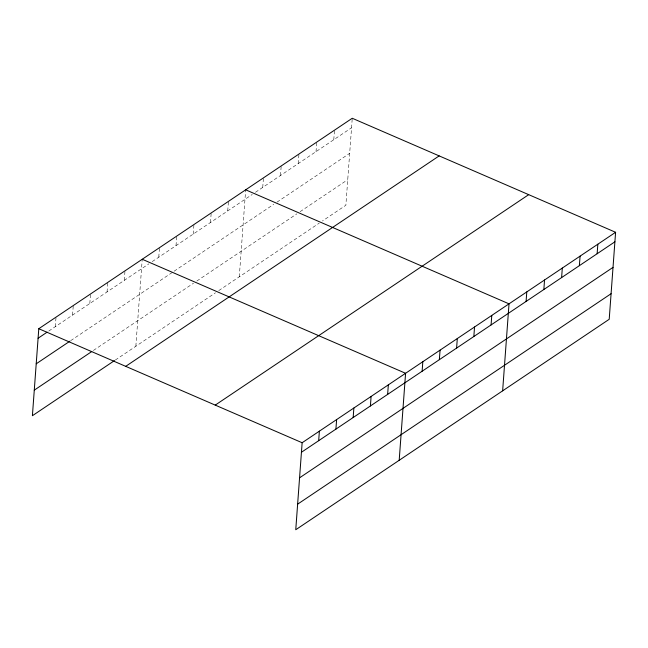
<?xml version="1.0" encoding="UTF-8"?>
<svg xmlns="http://www.w3.org/2000/svg" width="648" height="648" viewBox="0 0 648 648"><rect width="100%" height="100%" fill="white"/><g stroke="black" fill="none" stroke-linecap="round" stroke-linejoin="round"><path stroke-width="0.49" stroke-dasharray="3.24 2.43" d="M55.331 326.665L56.028 317.139M72.568 315.09L73.273 305.564M89.813 303.515L90.509 293.99M107.05 291.94L107.746 282.415M124.294 280.365L124.991 270.84M135.845 346.267L142.228 259.265M158.768 257.216L159.473 247.69M176.013 245.641L176.71 236.115M193.25 234.066L193.954 224.54M210.495 222.491L211.191 212.965M227.731 210.916L228.428 201.39M239.282 276.809L245.673 189.815M262.74 187.41L263.436 177.892M280.495 175.487L281.2 165.961M298.258 163.563L298.963 154.038M316.022 151.632L316.726 142.114M333.785 139.709L334.49 130.183M352.18 119.216L345.862 205.262L322.445 220.976M48.762 331.071L148.918 263.825M152.207 261.622L252.242 194.457M255.466 192.294L351.548 127.786M70.689 340.654L173.316 271.755M174.134 271.204L273.78 204.306M277.004 202.136L349.669 153.349M93.385 350.463L193.541 283.216M196.83 281.013L296.873 213.84M300.105 211.677L347.741 179.69M115.32 360.045L215.476 292.799M218.757 290.596L319.213 223.147"/><path stroke-width="0.97" d="M615.6 232.284L302.138 442.738L295.755 529.74L609.209 319.286L615.6 232.284L352.245 118.26L38.791 328.714L32.4 415.716L114.493 360.596M318.678 440.689L319.383 431.163M335.923 429.114L336.62 419.588M353.16 417.539L353.865 408.013M370.405 405.964L371.101 396.438M387.642 394.389L388.338 384.863M399.192 460.291L405.583 373.289L142.228 259.265M422.123 371.239L422.82 361.714M439.36 359.664L440.065 350.139M456.605 348.089L457.302 338.564M473.842 336.514L474.547 326.989M491.087 324.94L491.783 315.414M502.637 390.841L509.02 303.839L245.673 189.815M526.087 301.433L526.784 291.916M543.85 289.51L544.547 279.993M561.614 277.587L562.31 268.061M579.377 265.664L580.073 256.138M597.14 253.733L597.837 244.215M38.086 338.24L47.118 332.173M36.215 363.803L69.871 341.204M34.279 390.145L91.749 351.564M125.696 366.347L439.158 155.893M215.233 405.113L528.695 194.659M301.442 452.264L614.903 241.809M299.562 477.827L613.024 267.373M297.626 504.168L611.088 293.714M38.791 328.714L302.138 442.738"/></g></svg>
